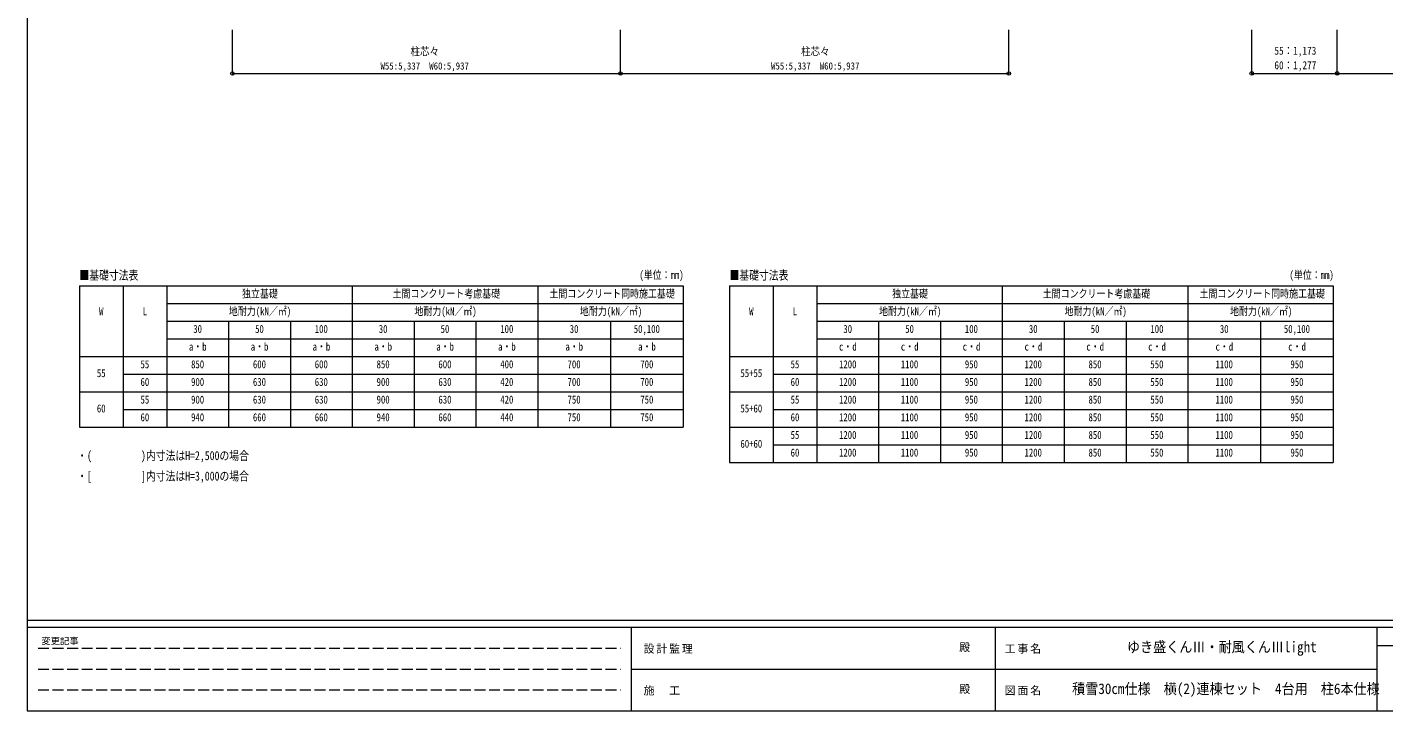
# Model space of a CAD drawing. Units: millimetres at full size, sheet at 1:50; details may follow other scales. Extents: x -14053 to 14053, y -9700 to 9700.
# Drawn here: x -14053 to 4596, y -9700 to -293 of the extents above; entities that cross this region are included whole.
import ezdxf
from ezdxf.enums import TextEntityAlignment as Align

# ---------------------------------------------------------------- set-up
doc = ezdxf.new("R2010")
doc.units = ezdxf.units.MM
doc.header["$LTSCALE"] = 50
doc.header["$PDMODE"] = 32
doc.header["$PDSIZE"] = 50
doc.linetypes.add('DASHED3', pattern=[4, 3, -1])
for name, color, linetype, lineweight in [('0-8_外構', 6, 'Continuous', 9), ('0-D_記号', 7, 'Continuous', 9), ('F-0_ﾚｲﾔ240', 7, 'Continuous', 9)]:
    doc.layers.add(name, color=color, linetype=linetype, lineweight=lineweight)
doc.styles.add('ＭＳ ゴシック', font='')
doc.styles.get('ＭＳ ゴシック').set_extended_font_data('MS Gothic')

msp = doc.modelspace()

# ---------------------------------------------------------------- linework, layer by layer
at = {"layer": '0-8_外構'}
for p, q in [((-11232.65, -931.09), (-11232.65, -330.2)), ((-5896.15, -931.09), (-5896.15, -330.2)), ((-559.65, -931.09), (-559.65, -330.2)), ((2780.49, -930.2), (2780.49, -330.2)), ((3953.14, -930.2), (3953.14, -330.2)), ((-11232.65, -931.09), (-5896.15, -931.09)), ((-5896.15, -931.09), (-559.65, -931.09))]:
    msp.add_line(p, q, dxfattribs=at)
msp.add_lwpolyline([(2780.49, -930.2), (3953.14, -930.2), (7053.14, -930.2), (8230.16, -930.2)], dxfattribs=at)
for p in [(-11232.65, -931.09), (-5896.15, -931.09), (-559.65, -931.09), (2780.49, -930.2), (3953.14, -930.2)]:
    msp.add_point(p, dxfattribs=at)
at = {"layer": '0-D_記号'}
for p, q in [((-13334.63, -3850.8), (-5034.63, -3850.8)), ((-13334.63, -3850.8), (-13334.63, -5794.8)), ((-12734.63, -3850.8), (-12734.63, -5794.8)), ((-12134.63, -3850.8), (-12134.63, -5794.8)), ((-12134.63, -3850.8), (-12134.63, -5794.8)), ((-9584.63, -3850.8), (-9584.63, -5794.8)), ((-7034.63, -3850.8), (-7034.63, -5794.8)), ((-5034.63, -3850.8), (-5034.63, -5794.8)), ((-4398.17, -3850.8), (3901.83, -3850.8)), ((-4398.17, -3850.8), (-4398.17, -6280.8)), ((-3798.17, -3850.8), (-3798.17, -6280.8)), ((-3198.17, -3850.8), (-3198.17, -6280.8)), ((-3198.17, -3850.8), (-3198.17, -6280.8)), ((-648.17, -3850.8), (-648.17, -6280.8)), ((1901.83, -3850.8), (1901.83, -6280.8)), ((3901.83, -3850.8), (3901.83, -6280.8)), ((-12134.63, -4093.8), (-5034.63, -4093.8)), ((-3198.17, -4093.8), (3901.83, -4093.8)), ((-12134.63, -4336.8), (-5034.63, -4336.8)), ((-11284.63, -4336.8), (-11284.63, -5794.8)), ((-10434.63, -4336.8), (-10434.63, -5794.8)), ((-8734.63, -4336.8), (-8734.63, -5794.8)), ((-7884.63, -4336.8), (-7884.63, -5794.8)), ((-6034.63, -4336.8), (-6034.63, -5794.8)), ((-3198.17, -4336.8), (3901.83, -4336.8)), ((-2348.17, -4336.8), (-2348.17, -6280.8)), ((-1498.17, -4336.8), (-1498.17, -6280.8)), ((201.83, -4336.8), (201.83, -6280.8)), ((1051.83, -4336.8), (1051.83, -6280.8)), ((2901.83, -4336.8), (2901.83, -6280.8)), ((-12134.63, -4579.8), (-5034.63, -4579.8)), ((-3198.17, -4579.8), (3901.83, -4579.8)), ((-13334.63, -4822.8), (-5034.63, -4822.8)), ((-4398.17, -4822.8), (3901.83, -4822.8)), ((-12734.63, -5065.8), (-12134.63, -5065.8)), ((-12134.63, -5065.8), (-5034.63, -5065.8)), ((-3798.17, -5065.8), (-3198.17, -5065.8)), ((-3198.17, -5065.8), (3901.83, -5065.8)), ((-13334.63, -5308.8), (-5034.63, -5308.8)), ((-4398.17, -5308.8), (3901.83, -5308.8)), ((-13334.63, -5794.8), (-5034.63, -5794.8)), ((-4398.17, -5794.8), (3901.83, -5794.8)), ((-4398.17, -6280.8), (3901.83, -6280.8))]:
    msp.add_line(p, q, dxfattribs=at)
for points in [[(-12734.63, -5551.8), (-12134.63, -5551.8), (-5034.63, -5551.8)], [(-3798.17, -5551.8), (-3198.17, -5551.8), (3901.83, -5551.8)], [(-3798.17, -6037.8), (-3198.17, -6037.8), (3901.83, -6037.8)]]:
    msp.add_lwpolyline(points, dxfattribs=at)
at = {"layer": 'F-0_ﾚｲﾔ240', "color": 5, "lineweight": 5}
for p, q in [((-14053.43, 9700), (-14053.43, -9700)), ((-14053.43, -8450), (13346.57, -8450)), ((-14053.43, -8550), (8901.98, -8550)), ((-5748.03, -8550), (-5748.03, -9700)), ((-748.03, -8550), (-748.03, -9700)), ((4501.97, -8550), (4501.97, -9700)), ((4501.97, -8800), (7501.97, -8800)), ((-5748.03, -9125), (4501.97, -9125)), ((-14053.43, -9700), (13346.57, -9700))]:
    msp.add_line(p, q, dxfattribs=at)
at = {"layer": 'F-0_ﾚｲﾔ240', "color": 4, "linetype": 'DASHED3'}
for p, q in [((-13903.43, -8837.5), (-5898.03, -8837.5)), ((-13903.43, -9125), (-5898.03, -9125)), ((-13903.43, -9412.5), (-5898.03, -9412.5))]:
    msp.add_line(p, q, dxfattribs=at)

# ---------------------------------------------------------------- texts
at = {"layer": '0-8_外構', "color": 7, "style": 'ＭＳ ゴシック'}
for s, height, width, p in [('柱芯々', 110, 0.85, (-8783.65, -716.09)), ('柱芯々', 110, 0.85, (-3415.4, -716.09)), ('55：1,173', 110, 0.85, (3091.82, -705.2)), ('W55:5,337\u3000W60:5,937', 98.97, 0.9, (-9196.15, -906.09)), ('W55:5,337\u3000W60:5,937', 98.97, 0.9, (-3827.9, -906.09)), ('60：1,277', 110, 0.85, (3091.82, -905.2))]:
    msp.add_text(s, height=height, dxfattribs=dict(at, width=width)).set_placement(p, align=Align.BOTTOM_LEFT)
at = {"layer": '0-D_記号', "style": 'ＭＳ ゴシック', "width": 0.8}
for s, height, p in [('■基礎寸法表', 123.7, (-13334.63, -3804.79)), ('(単位：mm)', 110, (-5637.68, -3790.13)), ('■基礎寸法表', 123.7, (-4398.17, -3804.79)), ('(単位：mm)', 110, (3298.78, -3790.13)), ('独立基礎', 110, (-11099.63, -4047.3)), ('土間コンクリート考慮基礎', 110, (-9029.63, -4047.3)), ('土間コンクリート同時施工基礎', 110, (-6874.63, -4047.3)), ('独立基礎', 110, (-2163.17, -4047.3)), ('土間コンクリート考慮基礎', 110, (-93.17, -4047.3)), ('土間コンクリート同時施工基礎', 110, (2061.83, -4047.3)), ('W', 110, (-13064.63, -4290.3)), ('L', 110, (-12464.63, -4290.3)), ('地耐力(kN／㎡)', 110, (-11279.63, -4290.3)), ('地耐力(kN／㎡)', 110, (-8729.63, -4290.3)), ('地耐力(kN／㎡)', 110, (-6454.63, -4290.3)), ('W', 110, (-4128.17, -4290.3)), ('L', 110, (-3528.17, -4290.3)), ('地耐力(kN／㎡)', 110, (-2343.17, -4290.3)), ('地耐力(kN／㎡)', 110, (206.83, -4290.3)), ('地耐力(kN／㎡)', 110, (2481.83, -4290.3)), ('30', 110, (-11769.63, -4533.3)), ('50', 110, (-10919.63, -4533.3)), ('100', 110, (-10099.63, -4533.3)), ('30', 110, (-9219.63, -4533.3)), ('50', 110, (-8369.63, -4533.3)), ('100', 110, (-7549.63, -4533.3)), ('30', 110, (-6594.63, -4533.3)), ('50,100', 110, (-5714.63, -4533.3)), ('30', 110, (-2833.17, -4533.3)), ('50', 110, (-1983.17, -4533.3)), ('100', 110, (-1163.17, -4533.3)), ('30', 110, (-283.17, -4533.3)), ('50', 110, (566.83, -4533.3)), ('100', 110, (1386.83, -4533.3)), ('30', 110, (2341.83, -4533.3)), ('50,100', 110, (3221.83, -4533.3)), ('a・b', 110, (-11829.63, -4776.3)), ('a・b', 110, (-10979.63, -4776.3)), ('a・b', 110, (-10129.63, -4776.3)), ('a・b', 110, (-9279.63, -4776.3)), ('a・b', 110, (-8429.63, -4776.3)), ('a・b', 110, (-7579.63, -4776.3)), ('a・b', 110, (-6654.63, -4776.3)), ('a・b', 110, (-5654.63, -4776.3)), ('c・d', 110, (-2893.17, -4776.3)), ('c・d', 110, (-2043.17, -4776.3)), ('c・d', 110, (-1193.17, -4776.3)), ('c・d', 110, (-343.17, -4776.3)), ('c・d', 110, (506.83, -4776.3)), ('c・d', 110, (1356.83, -4776.3)), ('c・d', 110, (2281.83, -4776.3)), ('c・d', 110, (3281.83, -4776.3)), ('55', 110, (-13094.63, -5140.8)), ('55', 110, (-12494.63, -5019.3)), ('850', 110, (-11799.63, -5019.3)), ('600', 110, (-10949.63, -5019.3)), ('600', 110, (-10099.63, -5019.3)), ('850', 110, (-9249.63, -5019.3)), ('600', 110, (-8399.63, -5019.3)), ('400', 110, (-7549.63, -5019.3)), ('700', 110, (-6624.63, -5019.3)), ('700', 110, (-5624.63, -5019.3)), ('55+55', 110, (-4248.17, -5140.8)), ('55', 110, (-3558.17, -5019.3)), ('1200', 110, (-2893.17, -5019.3)), ('1100', 110, (-2043.17, -5019.3)), ('950', 110, (-1163.17, -5019.3)), ('1200', 110, (-343.17, -5019.3)), ('850', 110, (536.83, -5019.3)), ('550', 110, (1386.83, -5019.3)), ('1100', 110, (2281.83, -5019.3)), ('950', 110, (3311.83, -5019.3)), ('60', 110, (-12494.63, -5262.3)), ('900', 110, (-11799.63, -5262.3)), ('630', 110, (-10949.63, -5262.3)), ('630', 110, (-10099.63, -5262.3)), ('900', 110, (-9249.63, -5262.3)), ('630', 110, (-8399.63, -5262.3)), ('420', 110, (-7549.63, -5262.3)), ('700', 110, (-6624.63, -5262.3)), ('700', 110, (-5624.63, -5262.3)), ('60', 110, (-3558.17, -5262.3)), ('1200', 110, (-2893.17, -5262.3)), ('1100', 110, (-2043.17, -5262.3)), ('950', 110, (-1163.17, -5262.3)), ('1200', 110, (-343.17, -5262.3)), ('850', 110, (536.83, -5262.3)), ('550', 110, (1386.83, -5262.3)), ('1100', 110, (2281.83, -5262.3)), ('950', 110, (3311.83, -5262.3)), ('55', 110, (-12494.63, -5505.3)), ('900', 110, (-11799.63, -5505.3)), ('630', 110, (-10949.63, -5505.3)), ('630', 110, (-10099.63, -5505.3)), ('900', 110, (-9249.63, -5505.3)), ('630', 110, (-8399.63, -5505.3)), ('420', 110, (-7549.63, -5505.3)), ('750', 110, (-6624.63, -5505.3)), ('750', 110, (-5624.63, -5505.3)), ('55', 110, (-3558.17, -5505.3)), ('1200', 110, (-2893.17, -5505.3)), ('1100', 110, (-2043.17, -5505.3)), ('950', 110, (-1163.17, -5505.3)), ('1200', 110, (-343.17, -5505.3)), ('850', 110, (536.83, -5505.3)), ('550', 110, (1386.83, -5505.3)), ('1100', 110, (2281.83, -5505.3)), ('950', 110, (3311.83, -5505.3)), ('60', 110, (-13094.63, -5626.8)), ('55+60', 110, (-4248.17, -5626.8)), ('60', 110, (-12494.63, -5748.3)), ('940', 110, (-11799.63, -5748.3)), ('660', 110, (-10949.63, -5748.3)), ('660', 110, (-10099.63, -5748.3)), ('940', 110, (-9249.63, -5748.3)), ('660', 110, (-8399.63, -5748.3)), ('440', 110, (-7549.63, -5748.3)), ('750', 110, (-6624.63, -5748.3)), ('750', 110, (-5624.63, -5748.3)), ('60', 110, (-3558.17, -5748.3)), ('1200', 110, (-2893.17, -5748.3)), ('1100', 110, (-2043.17, -5748.3)), ('950', 110, (-1163.17, -5748.3)), ('1200', 110, (-343.17, -5748.3)), ('850', 110, (536.83, -5748.3)), ('550', 110, (1386.83, -5748.3)), ('1100', 110, (2281.83, -5748.3)), ('950', 110, (3311.83, -5748.3)), ('55', 110, (-3558.17, -5991.3)), ('1200', 110, (-2893.17, -5991.3)), ('1100', 110, (-2043.17, -5991.3)), ('950', 110, (-1163.17, -5991.3)), ('1200', 110, (-343.17, -5991.3)), ('850', 110, (536.83, -5991.3)), ('550', 110, (1386.83, -5991.3)), ('1100', 110, (2281.83, -5991.3)), ('950', 110, (3311.83, -5991.3)), ('・(\u3000\u3000\u3000\u3000\u3000)内寸法はH=2,500の場合', 123.7, (-13365.13, -6286.96)), ('60+60', 110, (-4248.17, -6112.8)), ('60', 110, (-3558.17, -6234.3)), ('1200', 110, (-2893.17, -6234.3)), ('1100', 110, (-2043.17, -6234.3)), ('950', 110, (-1163.17, -6234.3)), ('1200', 110, (-343.17, -6234.3)), ('850', 110, (536.83, -6234.3)), ('550', 110, (1386.83, -6234.3)), ('1100', 110, (2281.83, -6234.3)), ('950', 110, (3311.83, -6234.3)), ('・[\u3000\u3000\u3000\u3000\u3000]内寸法はH=3,000の場合', 123.7, (-13365.13, -6568.21))]:
    msp.add_text(s, height=height, dxfattribs=at).set_placement(p, align=Align.BOTTOM_LEFT)
at = {"layer": 'F-0_ﾚｲﾔ240', "style": 'ＭＳ ゴシック'}
for s, height, p in [('変更記事', 91.64, (-13858.06, -8812.5)), ('殿', 110, (-1240.88, -8912.5)), ('殿', 110, (-1240.88, -9487.5))]:
    msp.add_text(s, height=height, dxfattribs=at).set_placement(p, align=Align.BOTTOM_LEFT)
at = {"layer": 'F-0_ﾚｲﾔ240', "style": 'ＭＳ ゴシック', "width": 0.9}
for s, p in [('ゆき盛くんⅢ・耐風くんⅢlight', (1064.85, -8937.5)), ('積雪30㎝仕様\u3000横(2)連棟セット\u30004台用\u3000柱6本仕様', (311.56, -9512.5))]:
    msp.add_text(s, height=146.6, dxfattribs=at).set_placement(p, align=Align.BOTTOM_LEFT)
at = {"layer": 'F-0_ﾚｲﾔ240', "char_height": 110, "attachment_point": 7, "style": 'ＭＳ ゴシック'}
for s, insert in [('\\T1.17;設計監理', (-5579.15, -8912.5)), ('\\T1.17;工事名', (-616.19, -8912.5)), ('\\T1.17;施\u3000工', (-5579.15, -9487.5)), ('\\T1.17;図面名', (-616.19, -9487.5))]:
    msp.add_mtext(s, dxfattribs=dict(at, insert=insert))

doc.saveas('drawing.dxf')
